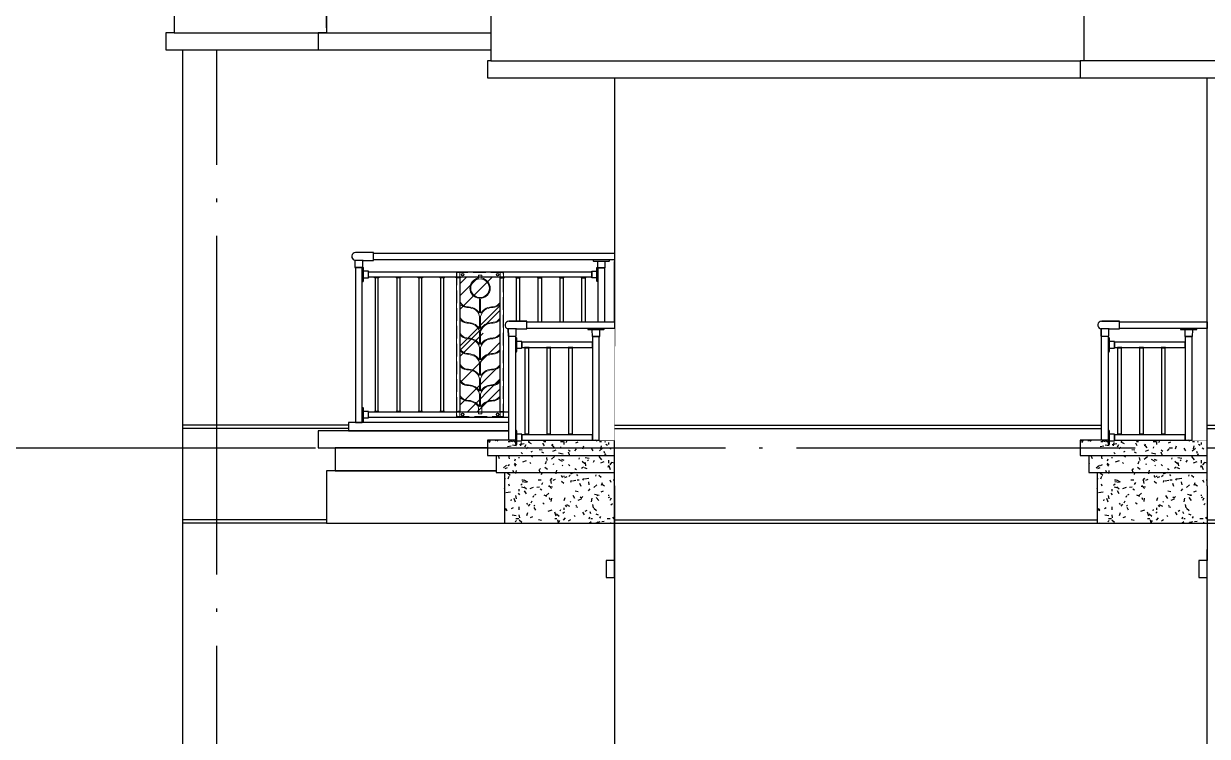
# Model space of a CAD drawing. Extents: x -12446 to 284554, y -295110 to 165007.
# Drawn here: x 126910 to 133899, y -215808 to -211599 of the extents above; entities that cross this region are included whole.
import ezdxf

# ---------------------------------------------------------------- set-up
doc = ezdxf.new("R2010")
doc.units = 0
doc.header["$LTSCALE"] = 1000
doc.linetypes.add('AX-14-E$0$DASH', pattern=[0.35, 0.25, -0.1])
doc.linetypes.add('AX-14-E$0$DOTE', pattern=[2.4200000000000004, 2, -0.2, 0.02, -0.2])
doc.layers.get('0').update_dxf_attribs({"linetype": 'CONTINUOUS'})
doc.layers.get('Defpoints').update_dxf_attribs({"linetype": 'CONTINUOUS'})
for name, color, linetype in [('A-Anno-Note', 241, 'CONTINUOUS'), ('AX-14-comp-tc$0$灰褐色真石漆', 15, 'CONTINUOUS'), ('AX-14-E$0$A-Detl-Medm', 40, 'CONTINUOUS'), ('AX-14-E$0$A-Detl-Patt', 8, 'CONTINUOUS'), ('AX-14-E$0$A-Detl-Thin', 131, 'CONTINUOUS'), ('AX-14-E$0$A-elev-FIXT', 9, 'CONTINUOUS'), ('AX-14-E$0$A-elev-HRAL', 61, 'CONTINUOUS'), ('AX-14-E$0$A-elev-XFINE', 8, 'CONTINUOUS'), ('AX-14-E$0$PUB_HATCH', 8, 'CONTINUOUS'), ('AX-14-E$0$栏杆型材', 82, 'CONTINUOUS'), ('AX-14-E$0$阳台栏杆扶手', 82, 'CONTINUOUS')]:
    doc.layers.add(name, color=color, linetype=linetype)
doc.layers.add('AX-14-E$0$A-Grid', color=222, linetype='AX-14-E$0$DOTE', plot=False)
doc.layers.add('AX-14-E$0$A-Wall-stru', color=4, linetype='CONTINUOUS', lineweight=30)
doc.layers.add('AX-14-E$0$花形线', color=241, linetype='CONTINUOUS', lineweight=15)

# ---------------------------------------------------------------- blocks, each defined once
blk = doc.blocks.new('AX-14-E$0$4080转角立图')
at = {"layer": 'AX-14-E$0$A-elev-FIXT', "linetype": 'Continuous'}
blk.add_line((25.55522843915969, 41.9922859473736), (-24.30321649741381, 41.9922859473736), dxfattribs=at)
blk.add_lwpolyline([(-25.29782274598256, 42.9517344115302, -0.3271392253384975), (-24.22508311690763, 41.53998265002156), (-23.50000002561137, 0), (23.50000002561137, 0), (24.2073870995082, 40.52617865166394, -0.4091108014680134), (25.70715864608064, 42.00000004569301), (85.25000008335337, 42.00000003812602, 0.4142135623730951), (86.75000008707866, 43.50000004190952), (86.75000008707866, 86.50000009016367, 0.4142135623730951), (85.25000008335337, 88.00000009400537), (-18.75000002095476, 88.00000009400537, 0.8651570106099542)], format="xyb", close=True, dxfattribs=at)
blk = doc.blocks.new('AX-14-E$0$32固定座立面')
at = {"layer": 'AX-14-E$0$栏杆型材', "color": 6, "linetype": 'Continuous'}
blk.add_line((-7.000000000029103, -22.48393362967181), (-7.000000000029103, 22.48393362967181), dxfattribs=at)
blk.add_lwpolyline([(-7.000000000029103, -22.48393363013747, 0.4116598905253932), (-9.973820392653579, -19.48404786120226), (-36.00872653194528, -19.25684467663814, -0.411659890479309), (-36.99999999529972, -18.25688275466382), (-36.99999999529972, 18.25688275466382, -0.411659890479309), (-36.00872653194528, 19.25684467663814), (-9.973820392653579, 19.48404786120226, 0.4116598904800121), (-7.000000000029103, 22.48393362967181), (-7.000000000014551, 39.03737757549971, -0.4116598903650479), (-5.017453071239287, 41.03730142168934), (0, 41.08108807232929), (0, -41.08108807232929), (-5.017453071239287, -41.03730142167478, -0.41165989040972), (-7.000000000014551, -39.03737757517956)], format="xyb", close=True, dxfattribs=at)
blk = doc.blocks.new('AX-14-E$0$40固定座立图')
at = {"layer": 'AX-14-E$0$A-elev-HRAL', "color": 6, "linetype": 'Continuous'}
blk.add_line((-26.48393362914794, -7), (26.48393362914794, -6.999999999985447), dxfattribs=at)
blk.add_lwpolyline([(48.03730141787673, -5.017453072752687), (48.08108807106328, 0), (-48.08108807106328, 0), (-48.03730141787673, -5.017453072723583, 0.4116598905572963), (-46.03737757392809, -6.999999999985447), (-26.48393362913339, -7, -0.4116598905270585), (-23.48404786067839, -9.97382039311924), (-23.16957599873422, -46.00872653110127, 0.4116598905130126), (-22.16961407421331, -46.99999999710416), (22.16961407421331, -46.99999999710416, 0.4116598905256279), (23.16957599871967, -46.00872653104306), (23.48404786066385, -9.973820392930064, -0.4116598905116063), (26.48393362913339, -6.999999999985447), (46.03737757392809, -7.000000000014551, 0.4116598905572963)], format="xyb", close=True, dxfattribs=at)
blk = doc.blocks.new('*U292')
at = {"layer": 'AX-14-E$0$A-elev-HRAL', "ltscale": 10}
for points in [[(12.5000000000291, 257.9999999999854, -0.4142135623730951), (13.0000000000291, 257.4999999999854), (13.0000000000291, 255.4999999999854, -0.4142135623730951), (12.5000000000291, 254.9999999999854), (-12.4999999999709, 254.9999999999854, -0.4142135623730951), (-12.9999999999709, 255.4999999999854), (-12.9999999999709, 257.4999999999854, -0.4142135623730951), (-12.4999999999709, 257.9999999999854)], [(12.5000000000291, -258, 0.4142135623730951), (13.0000000000291, -257.5), (13.0000000000291, -255.5, 0.4142135623730951), (12.5000000000291, -255), (-12.4999999999709, -255, 0.4142135623730951), (-12.9999999999709, -255.5), (-12.9999999999709, -257.5, 0.4142135623730951), (-12.4999999999709, -258)]]:
    blk.add_lwpolyline(points, format="xyb", close=True, dxfattribs=at)
blk.add_lwpolyline([(-9.499999999970896, -255), (9.500000000029104, -255), (9.500000000029104, 254.9999999999854), (-9.499999999970896, 254.9999999999854)], close=True, dxfattribs=at)
blk = doc.blocks.new('AX-14-E$0$A$C44E360B9')
blk.add_wipeout([(21.52201051346492, 25.08124288590625), (646.5624737254673, 25.08124288590625), (646.5624737254673, 725.0812428859062), (21.52201051346492, 725.0812428859062)]).dxf.layer = 'AX-14-E$0$A-Detl-Thin'
at = {"layer": 'AX-14-E$0$栏杆型材'}
for points in [[(21.52201051346492, 640.0812428262434), (61.52201051346492, 640.0812428262434), (61.52201051346492, 25.08124288584804), (21.52201051346492, 25.08124288584804)], [(516.5624737252947, 604.9633142991224), (98.52201050880831, 604.9633142991224), (98.52201050880831, 572.9633142991224), (516.5624737252947, 572.9633142991224)], [(516.5624737251783, 57.08124288584804), (98.52201050880831, 57.08124288584804), (98.52201050880831, 25.08124288584804), (516.5624737251783, 25.08124288584804)]]:
    blk.add_lwpolyline(points, close=True, dxfattribs=at)
at = {"layer": 'AX-14-E$0$栏杆型材', "elevation": 0.0002104150417961952}
blk.add_lwpolyline([(556.5624737252947, 638.0812428887584), (516.5624737252947, 638.0812428887584), (516.5624737252947, 25.08124288584804), (556.5624737252947, 25.08124288584804)], close=True, dxfattribs=at)
at = {"layer": 'AX-14-E$0$阳台栏杆扶手'}
blk.add_lwpolyline([(646.5624737254693, 685.0812428859062), (128.2720106005436, 685.081242885848), (128.2720106005436, 725.081242885848), (646.5624737254693, 725.0812428859062)], close=True, dxfattribs=at)
at = {"layer": 'AX-14-E$0$A-elev-HRAL'}
for name, p in [('AX-14-E$0$4080转角立图', (41.52201051346492, 640.0812428262434)), ('AX-14-E$0$40固定座立图', (536.5624737252947, 685.081242885848, 0.0002104149164841726))]:
    blk.add_blockref(name, p, dxfattribs=at)
at = {"layer": 'AX-14-E$0$A-elev-HRAL', "xscale": -1}
for p in [(61.52201051346492, 588.9633142991224), (61.52201051346492, 41.08124288584804)]:
    blk.add_blockref('AX-14-E$0$32固定座立面', p, dxfattribs=at)
at = {"layer": 'AX-14-E$0$A-elev-HRAL', "color": 0, "linetype": 'ByBlock', "lineweight": -2, "extrusion": (0, 0, -1), "zscale": -1}
for p in [(-128.5220105134649, 315.081242885848, -0.0002104150417961952), (-257.5220105134649, 315.081242885848, -0.0002104150417961952), (-386.5220105134649, 315.081242885848, -0.0002104150417961952)]:
    blk.add_blockref('*U292', p, dxfattribs=at)
blk = doc.blocks.new('AX-14-E$0$螺帽01')
at = {"layer": 'AX-14-E$0$A-elev-XFINE', "linetype": 'Continuous'}
blk.add_lwpolyline([(-12.5, -3), (12.5, -3, 0.4142135623274548), (13, -2.500000000058208), (13, -0.5, 0.4142135624073697), (12.5, 0), (-12.5, 0, 0.4142135623954785), (-13, -0.5000000000582077), (-13, -2.500000000058208, 0.4142135623389978)], format="xyb", close=True, dxfattribs=at)
blk = doc.blocks.new('AX-14-E$0$麦穗铁花七')
at = {"layer": 'AX-14-E$0$花形线'}
for p, q in [((0, 0), (18.99999999837019, 0)), ((0, -856), (0, 0)), ((18.99999999837019, 0), (18.99999999837019, -170.711155415338)), ((257.9999999984866, 0), (276.9999999994179, 0)), ((257.9999999984866, -170.7111341095442), (257.9999999984866, 0)), ((276.9999999994179, 0), (276.9999999994179, -856)), ((147.9999999989523, -18), (128.9999999979045, -18)), ((128.9999999979045, -36), (128.9999999979045, -18)), ((147.9999999989523, -18), (147.9999999989523, -36)), ((18.99999999837019, -201.1872820074786), (18.99999999837019, -262.711171469884)), ((135.9999999983702, -159.8090010967571), (135.9999999983702, -239.4770345227444)), ((140.9999999983702, -159.8090049135499), (140.9999999983702, -239.4770383395371)), ((257.9999999984866, -262.7111501253676), (257.9999999984866, -201.1871012544143)), ((135.9999999984866, -331.4770447865594), (135.9999999983702, -265.8547116986592)), ((140.9999999983702, -265.8547229217947), (140.9999999983702, -331.4770411909558)), ((18.99999999837019, -293.1872854810208), (18.99999999837019, -354.7111647126731)), ((257.9999999984866, -354.711130782729), (257.9999999984866, -293.1870986134745)), ((18.99999999837019, -373.907845482463), (18.99999999837019, -446.7111638879869)), ((135.9999999984866, -423.4770315401256), (135.9999999984866, -357.8547183014452)), ((140.9999999983702, -357.8547259452753), (140.9999999983702, -423.4770334486384)), ((257.9999999984866, -446.7111310036853), (257.9999999984866, -373.9078454829287)), ((18.99999999837019, -465.9078454826958), (18.99999999837019, -538.711162801832)), ((135.9999999984866, -515.4770334486384), (135.9999999984866, -449.8547259455081)), ((140.9999999983702, -449.8547335893381), (140.9999999983702, -515.4770320816897)), ((257.9999999984866, -538.7111310788896), (257.9999999984866, -465.9078435169067)), ((18.99999999837019, -557.907845482463), (18.99999999837019, -630.711160156643)), ((135.9999999984866, -607.477033449104), (135.9999999984866, -541.8547183012124)), ((140.9999999983702, -541.8547335893381), (140.9999999983702, -607.4770353569183)), ((257.9999999984866, -630.7111320963595), (257.9999999984866, -557.9078474491835)), ((18.99999999837019, -649.9078474489506), (18.99999999837019, -722.7111475807615)), ((135.9999999984866, -699.4770315401256), (135.9999999984866, -633.8547259452753)), ((140.9999999983702, -633.8547259452753), (140.9999999983702, -699.4770353569183)), ((257.9999999984866, -722.7111363504082), (257.9999999984866, -649.9078454829287)), ((19.00000032118987, -753.1872924522031), (18.99999999837019, -856)), ((135.9999999984866, -791.4770306563005), (135.9999999984866, -725.8547451915219)), ((135.9999999984866, -791.4770326707512), (135.9999999984866, -725.8547451915219)), ((140.9999999983702, -725.854741233401), (140.9999999983702, -791.4770364877768)), ((257.9999999984866, -856.0000000002328), (257.9999999777647, -753.1872924517374)), ((129.0000000004657, -837), (128.9999995982507, -801.9999945529271)), ((147.9999999989523, -837), (129.0000000004657, -837)), ((147.9999999989523, -837), (147.9999983628513, -802.0000003913883)), ((18.99999999837019, -856), (0, -856)), ((276.9999999994179, -856), (257.9999999984866, -856))]:
    blk.add_line(p, q, dxfattribs=at)
blk.add_circle((138.499999997206, -95.24314306257293), 54.99999999978, dxfattribs=at)
for centre, radius, start, end in [((138.499999997206, -95.24314306257293), 59.99999999976, 99.11017015245682, 263.3741904625733), ((138.499999997206, -95.24314306257293), 59.99999999976009, 276.6258060255059, 80.88982984754318), ((28.99992061895318, -170.711155415338), 9.99992062057148, 179.9999551502032, 202.5284883252805), ((25.49999844981357, -201.1872820074786), 6.499998451425752, 48.98171101870844, 180.0000087778603), ((64.99784497800283, -155.7794758775854), 48.97177728634066, 202.52832141155, 264.7737600098847), ((64.99784497800283, -155.7794758775854), 53.68263728631816, 228.9817191078223, 264.9128929945838), ((55.93757898756303, -326.4905961589538), 117.3187729925896, 67.96278900687564, 87.89940200339474), ((55.94803452724591, -326.4064713339903), 121.9451817465887, 67.87781100030634, 87.84333800098148), ((130.9999995819526, -159.809001283953), 5.00000041654, 1.814268998284636e-06, 83.37418591651168), ((146.0000044916524, -159.8090049135499), 5.00000449324, 96.62589790626696, 180), ((221.0519663286395, -326.4064713339903), 121.9451817465887, 92.15666199901852, 112.1221889996937), ((221.062421868206, -326.4905961589538), 117.3187729925896, 92.10059800328618, 112.0372110004021), ((212.0021558778826, -155.7794758775854), 48.97177728632563, 275.2262399968336, 337.4716623274784), ((212.0021558778826, -155.7794758775854), 53.68263728632237, 275.0871070054162, 311.0182802819995), ((251.5000015494879, -201.1872820074786), 6.499998451425752, 359.9999912221397, 131.0182889898809), ((247.9999247504165, -170.7111266891588), 10.00007524804463, 337.4717882479646, 359.9999574847405), ((28.99992061895318, -262.7111537519377), 9.99992062057148, 179.9999551502032, 202.5284883252805), ((64.99784497800283, -247.779474214185), 48.97177728634066, 202.52832141155, 264.7737600098847), ((74.66155586054083, -274.6333636271884), 62.26028161721909, 11.9892397155874, 66.0286990006087), ((74.66155586054083, -274.6333636271884), 66.97114161719942, 30.64552738469729, 66.02869900788912), ((133.9999996210681, -239.4770338968956), 2.000000377318267, 210.6455399846023, 359.9999917557482), ((116.00015786523, -265.8547116986592), 19.99984213317512, 359.9999763211216, 11.98931049959208), ((142.9999995556427, -239.4770383395371), 1.999999557308492, 179.9999903150052, 329.3544905043871), ((160.9999104849994, -265.8547229217947), 19.99991048663023, 168.0107305257201, 180.0000134335947), ((202.3384449953446, -274.6333636271884), 62.26028161718629, 113.9713010066717, 168.0107706737014), ((202.3384449953446, -274.6333636271884), 66.97114161718169, 113.9713010066717, 149.3544757168593), ((212.0021558778826, -247.779474214185), 48.97177728632563, 275.2262399968336, 337.4716623274784), ((247.9999247504165, -262.7111250257585), 10.00007524804463, 337.4717882479646, 359.9999574847405), ((25.49999844981357, -293.1872803440783), 6.499998451425752, 48.98171101870844, 180.0000087778603), ((64.99784497800283, -247.779474214185), 53.68263728631816, 228.9817191078223, 264.9128929945838), ((55.93757898767944, -418.4905944955535), 117.3187729925896, 67.96278900687564, 87.89940200339474), ((55.94803452724591, -418.40646967059), 121.9451817465887, 67.87781100030634, 87.84333800098148), ((74.66155586054083, -366.633361963788), 62.26028161721909, 11.9892397155874, 66.0286990006087), ((74.66155586054083, -366.633361963788), 66.97114161719942, 30.64552738469729, 66.02869900788912), ((133.9999996210681, -331.4770322334953), 2.000000377318267, 210.6455399846023, 359.9999917557482), ((142.9999995557591, -331.4770366761368), 1.999999557308492, 179.9999903150052, 329.3544905043871), ((202.3384449953446, -366.633361963788), 62.26028161718629, 113.9713010066717, 168.0107706737014), ((202.3384449953446, -366.633361963788), 66.97114161718169, 113.9713010066717, 149.3544757168593), ((221.0519663286395, -418.40646967059), 121.9451817465887, 92.15666199901852, 112.1221889996937), ((221.0624218683224, -418.4905944955535), 117.3187729925896, 92.10059800328618, 112.0372110004021), ((212.0021558778826, -247.779474214185), 53.68263728632237, 275.0871070054162, 311.0182802819995), ((251.5000015496043, -293.1872803440783), 6.499998451425752, 359.9999912221397, 131.0182889898809), ((28.99992061895318, -354.7111537519377), 9.99992062057148, 179.9999551502032, 202.5284883252805), ((20.99999995273538, -373.9078454498667), 1.999999954337312, 37.80011585551426, 180.0000009338149), ((64.99784497800283, -339.779474214185), 48.97177728634066, 202.52832141155, 264.7737600098847), ((64.99784497800283, -339.779474214185), 53.68263728631146, 217.8001173893317, 264.9128929945838), ((55.93757898767944, -510.4905944955535), 117.3187729925896, 67.96278900687564, 87.89940200339474), ((55.94803452724591, -510.40646967059), 121.9451817465887, 67.87781100030634, 87.84333800098148), ((74.66155586054083, -458.633361963788), 62.2602816172185, 11.98922958450277, 66.02869900788912), ((74.66155586054083, -458.633361963788), 66.97114161719377, 30.64552808971666, 66.0286990006087), ((116.00015786523, -357.8547100352589), 19.99984213317512, 359.9999763211216, 11.98931049959208), ((160.9999104849994, -357.8547212583944), 19.99991048663023, 168.0107305257201, 180.0000134335947), ((202.3384449953446, -458.633361963788), 62.26028161718337, 113.9713010066717, 168.0107808078137), ((202.3384449953446, -458.633361963788), 66.97114161718247, 113.9713010066717, 149.3544736496994), ((221.0519663286395, -510.40646967059), 121.9451817465887, 92.15666199901852, 112.1221889996937), ((221.0624218683224, -510.4905944955535), 117.3187729925896, 92.10059800328618, 112.0372110004021), ((212.0021558778826, -339.779474214185), 48.97177728632563, 275.2262399968336, 337.4716623274784), ((212.0021558778826, -339.779474214185), 53.68263728631881, 275.0871070054162, 322.1998820658076), ((256.0000005458714, -373.9078450917732), 1.999999452546983, 359.9999887942209, 142.1999005235995), ((247.9999247504165, -354.7111250257585), 10.00007524804463, 337.4717882479646, 359.9999574847405), ((28.99992061895318, -446.7111537519377), 9.99992062057148, 179.9999551502032, 202.5284883252805), ((20.99999995273538, -465.9078454498667), 1.999999954382771, 37.80011585551426, 180.0000009338149), ((64.99784497800283, -431.779474214185), 48.97177728634066, 202.52832141155, 264.7737600098847), ((64.99784497800283, -431.779474214185), 53.68263728631879, 217.8001173893317, 264.9128929945838), ((55.93757898767944, -602.4905944955535), 117.3187729925896, 67.96278900687564, 87.89940200339474), ((55.94803452724591, -602.40646967059), 121.9451817465887, 67.87781100030634, 87.84333800098148), ((133.9999992811354, -423.4770309927408), 2.000000717247605, 210.6455520372097, 359.9999843252495), ((116.0000126780942, -449.8547252812423), 19.99998732036015, 359.9999980923495, 11.9892352526368), ((143.0000005568145, -423.4770330225583), 2.000000558398869, 180.0000121929549, 329.3544549905359), ((161.0000556670129, -449.8547365039121), 20.00005566859294, 168.0108057648156, 179.9999916490265), ((221.0519663286395, -602.40646967059), 121.9451817465887, 92.15666199901852, 112.1221889996937), ((221.0624218683224, -602.4905944955535), 117.3187729925896, 92.10059800328618, 112.0372110004021), ((212.0021558778826, -431.779474214185), 48.97177728632563, 275.2262399968336, 337.4716623274784), ((212.0021558778826, -431.779474214185), 53.68263728631785, 275.0871070054162, 322.1998836556749), ((256.0000014370307, -465.9078424889594), 1.999998561419298, 359.9999705448092, 142.1999321915944), ((247.9999247504165, -446.7111250257585), 10.00007524804463, 337.4717882479646, 359.9999574847405), ((28.99992061895318, -538.7111537519377), 9.99992062057148, 179.9999551502032, 202.5284883252805), ((20.99999995273538, -557.9078454498667), 1.999999954343679, 37.80011585551426, 180.0000009338149), ((64.99784497800283, -523.779474214185), 48.97177728634066, 202.52832141155, 264.7737600098847), ((64.99784497800283, -523.779474214185), 53.6826372863135, 217.7394217313141, 264.9128929945838), ((74.66155586054083, -550.633361963788), 62.26028161721916, 11.9892397155874, 66.0286990006087), ((74.66155586054083, -550.633361963788), 66.97114161718834, 30.64552672786852, 66.0286990006087), ((133.9999999423744, -515.4770334060304), 2.000000056026527, 210.6455285991977, 359.9999987860406), ((116.0001578651136, -541.8547100352589), 19.99984213332742, 359.9999763211216, 11.98931049959208), ((143.000000814558, -515.4770320816897), 2.000000816175488, 180.0000178358651, 329.3544458443715), ((161.0000556738814, -541.8547365046106), 20.00005567548281, 168.0108057648156, 179.9999916490265), ((202.3384449953446, -550.633361963788), 62.26028161718175, 113.9713010066717, 168.0107808078137), ((202.3384449953446, -550.633361963788), 66.97114161718883, 113.9713010066717, 149.3544731255674), ((202.3384449953446, -550.633361963788), 66.97114161718528, 113.9713010066717, 149.3544723301044), ((212.0021558778826, -523.779474214185), 48.97177728632563, 275.2262399968336, 337.4716623274784), ((212.0021558778826, -523.779474214185), 53.68263728631717, 275.0871070054162, 322.1998804661045), ((255.9999996545957, -557.9078476950526), 2.000000343841308, 7.043632581575615e-06, 142.1998688660991), ((247.9999247504165, -538.7111250257585), 10.00007524804463, 337.4717882479646, 359.9999574847405), ((55.93757898767944, -694.4905944955535), 117.3187729925896, 67.96278900687564, 87.89940200339474), ((55.94803452724591, -694.40646967059), 121.9451817465887, 67.87781100030634, 87.84333800098148), ((74.66155586054083, -642.633361963788), 62.26028161721518, 11.98922958450277, 66.02869900788912), ((74.66155586054083, -642.633361963788), 66.97114161718936, 30.64552672786852, 66.0286990006087), ((133.9999999423744, -607.4770334060304), 2.000000056028064, 210.6455285991977, 359.9999987860406), ((142.9999998958083, -607.4770354351494), 1.999999897337604, 179.9999977588442, 329.3544784270468), ((202.3384449953446, -642.633361963788), 62.26028161718352, 113.9713010066717, 168.0107706737014), ((202.3384449953446, -642.633361963788), 66.97114161717674, 113.9713010066717, 149.3544750126236), ((221.0519663286395, -694.40646967059), 121.9451817465887, 92.15666199901852, 112.1221889996937), ((221.0624218683224, -694.4905944955535), 117.3187729925896, 92.10059800328618, 112.0372110004021), ((28.99992061895318, -630.7111537519377), 9.99992062057148, 179.9999551502032, 202.5284883252805), ((21.0000008441275, -649.907848053379), 2.000000845725598, 37.8001475235092, 179.9999826844032), ((64.99784497800283, -615.779474214185), 48.97177728634066, 202.52832141155, 264.7737600098847), ((64.99784497800283, -615.779474214185), 48.97177728633999, 202.52832141155, 264.7737600098847), ((64.99784497800283, -615.779474214185), 53.6826372863171, 217.8001200227063, 264.9128930012645), ((64.99784497800283, -615.779474214185), 53.6826372863156, 220.661554955366, 264.9128929945838), ((55.93757898767944, -786.4905944955535), 117.3187729925896, 67.96278900687564, 87.89940200339474), ((55.94803452724591, -786.40646967059), 121.9451817465887, 67.87781100030634, 87.84333800098148), ((74.66155586054083, -734.633361963788), 62.2602816172191, 11.98920405565542, 66.0286990006087), ((74.66155586054083, -734.633361963788), 66.97114161718707, 33.5140883673936, 66.02869900788912), ((74.66155586054083, -734.633361963788), 66.97114161719884, 30.64552878465425, 66.02869900788912), ((116.0000126805389, -633.8547252810095), 19.99998731784082, 359.9999980923495, 11.9892352526368), ((160.9999104847666, -633.8547212583944), 19.99991048630236, 168.0107305257201, 180.0000134335947), ((202.3384449953446, -734.633361963788), 62.26028161718613, 113.9713010066717, 168.0107909358706), ((202.3384449953446, -734.633361963788), 66.97114161717755, 113.9713010066717, 149.3544751038509), ((202.3384449953446, -734.633361963788), 66.97114161718214, 113.9713010066717, 146.4859096627437), ((221.0519663286395, -786.40646967059), 121.9451817465887, 92.15666199901852, 112.1221889996937), ((221.0624218683224, -786.4905944955535), 117.3187729925896, 92.10059800328618, 112.0372110004021), ((212.0021558778826, -615.779474214185), 48.97177728632563, 275.2262399968336, 339.9297405111478), ((212.0021558778826, -615.779474214185), 48.97177728632563, 275.2262399968336, 337.4716623274784), ((212.0021558778826, -615.779474214185), 53.68263728632092, 275.0871070054162, 322.1998827292423), ((212.0021558778826, -615.779474214185), 53.68263728631741, 275.0871070054162, 319.3384430893524), ((256.0000005458714, -649.9078450917732), 1.999999452543224, 359.9999887942209, 142.1999005235995), ((247.9999247504165, -630.7111250257585), 10.00007524804463, 337.4717882479646, 359.9999574847405), ((28.99997187592089, -722.7111446738709), 9.999971877552907, 179.999984111806, 202.52839555206), ((25.49999844981357, -753.1872914559208), 6.499998451425752, 48.98171101870844, 180.0000087778603), ((64.99784497800283, -707.7794753448106), 48.97177728634332, 202.5283364180262, 264.7737600031664), ((64.99784497800283, -707.7794753448106), 53.68263728630832, 228.9817253492229, 264.9128930012645), ((55.93757898767944, -878.490595626412), 117.3187729925896, 67.96278900687564, 87.89940200339474), ((55.94803452724591, -878.4064708014484), 121.9451817465887, 67.87781100030634, 87.84333800098148), ((74.66155586054083, -826.6333630944137), 66.97114161719243, 30.64552808971666, 66.0286990006087), ((133.9999992812518, -699.4770309929736), 2.000000717230917, 210.6455520487924, 359.9999843252495), ((115.9996471068589, -725.8547636691947), 20.00035289156211, 5.293396606758375e-05, 11.98904582984367), ((142.9999998958083, -699.4770354351494), 1.999999897376712, 179.9999977588442, 329.3544784270468), ((161.0002008653246, -725.8547517508268), 20.00020086689259, 168.0108810035033, 179.9999698777985), ((202.3384449953446, -826.6333630944137), 66.97114161717832, 113.9713010066717, 149.3544750126236), ((221.0519663286395, -878.4064708014484), 121.9451817465887, 92.15666199901852, 112.1221889996937), ((221.0624218683224, -878.490595626412), 117.3187729925896, 92.10059800328618, 112.0372110004021), ((212.0021558778826, -707.7794753448106), 48.97177728632563, 275.2262399968336, 337.4716588511947), ((212.0021558778826, -707.7794753448106), 53.68263728631764, 275.0871069987355, 311.0182740408725), ((251.5000015496043, -753.1872914559208), 6.499998451425752, 359.9999912221397, 131.0182889898809), ((247.9999502144055, -722.711131228134), 10.00004978409319, 337.471742154263, 359.9999718788305), ((74.66155586054083, -826.6333630944137), 62.26028161722146, 35.65450653499575, 66.02869899332832), ((109.0000233292812, -801.9999908928294), 19.99997667117735, 359.9999895145924, 35.65455139086912), ((133.9999992811354, -791.4770321235992), 2.000000717276533, 210.6455520487924, 359.9999843252495), ((133.9999992811354, -791.4770321235992), 2.000000717276533, 210.6455520487924, 359.9999843252495), ((142.9999998956919, -791.4770365660079), 1.999999897328129, 179.9999977588442, 329.3544784270468), ((168.0000024933834, -802.0000003913883), 20.00000249452797, 144.3454889800267, 179.9999988794221), ((202.3384449953446, -826.6333630944137), 62.26028161719142, 113.9713010066717, 144.3454841976421)]:
    blk.add_arc(centre, radius, start, end, dxfattribs=at)
blk = doc.blocks.new('AX-14-E$0$dzfrherhrahewtj')
at = {"layer": 'AX-14-E$0$PUB_HATCH'}
h = blk.add_hatch(dxfattribs=at)
h.set_pattern_fill('AR-RROOF', color=256, scale=180, angle=45, style=0)
h.set_pattern_definition([(45, (42992.22653881763, -206915.0918544501), (193.9735322150937, 517.2627525735832), [3429, -457.2, 1143, -228.6]), (45, (43126.3915652663, -206619.2822178221), (-376.6319417176403, 53.3427213591508), [685.8, -75.43799999999999, 1371.6, -171.45]), (45, (42935.65092525468, -206696.871630708), (732.2500841119789, 948.8538617521667), [1828.8, -320.04, 914.4, -228.6])])
h.paths.add_polyline_path([(125154.5574880044, -257346.411048068), (124915.5574880105, -257346.411048068), (124915.5574880105, -258142.4110480678), (125154.5574880044, -258142.4110480678)])
at = {"layer": 'AX-14-E$0$A-elev-HRAL', "ltscale": 10, "elevation": 2.476851285730121e-06}
for points in [[(124436.8074880035, -257346.4110480678, -0.4142135623730951), (124437.3074880035, -257346.9110480678), (124437.3074880035, -257348.9110480678, -0.4142135623730951), (124436.8074880035, -257349.4110480678), (124411.8074880035, -257349.4110480678, -0.4142135623730951), (124411.3074880035, -257348.9110480678), (124411.3074880035, -257346.9110480678, -0.4142135623730951), (124411.8074880035, -257346.4110480678)], [(124565.8074880035, -257346.4110480678, -0.4142135623730951), (124566.3074880035, -257346.9110480678), (124566.3074880035, -257348.9110480678, -0.4142135623730951), (124565.8074880035, -257349.4110480678), (124540.8074880035, -257349.4110480678, -0.4142135623730951), (124540.3074880035, -257348.9110480678), (124540.3074880035, -257346.9110480678, -0.4142135623730951), (124540.8074880035, -257346.4110480678)], [(124694.8074880035, -257346.4110480678, -0.4142135623730951), (124695.3074880035, -257346.9110480678), (124695.3074880035, -257348.9110480678, -0.4142135623730951), (124694.8074880035, -257349.4110480678), (124669.8074880035, -257349.4110480678, -0.4142135623730951), (124669.3074880035, -257348.9110480678), (124669.3074880035, -257346.9110480678, -0.4142135623730951), (124669.8074880035, -257346.4110480678)], [(124823.8074880035, -257346.4110480678, -0.4142135623730951), (124824.3074880035, -257346.9110480678), (124824.3074880035, -257348.9110480678, -0.4142135623730951), (124823.8074880035, -257349.4110480678), (124798.8074880035, -257349.4110480678, -0.4142135623730951), (124798.3074880035, -257348.9110480678), (124798.3074880035, -257346.9110480678, -0.4142135623730951), (124798.8074880035, -257346.4110480678)], [(125246.307488003, -257346.4110480678, 0.4142135623730951), (125245.807488003, -257346.9110480678), (125245.807488003, -257348.9110480678, 0.4142135623730951), (125246.307488003, -257349.4110480678), (125271.307488003, -257349.4110480678, 0.4142135623730951), (125271.807488003, -257348.9110480678), (125271.807488003, -257346.9110480678, 0.4142135623730951), (125271.307488003, -257346.4110480678)], [(125375.307488003, -257346.4110480678, 0.4142135623730951), (125374.807488003, -257346.9110480678), (125374.807488003, -257348.9110480678, 0.4142135623730951), (125375.307488003, -257349.4110480678), (125400.307488003, -257349.4110480678, 0.4142135623730951), (125400.807488003, -257348.9110480678), (125400.807488003, -257346.9110480678, 0.4142135623730951), (125400.307488003, -257346.4110480678)], [(125504.307488003, -257346.4110480678, 0.4142135623730951), (125503.807488003, -257346.9110480678), (125503.807488003, -257348.9110480678, 0.4142135623730951), (125504.307488003, -257349.4110480678), (125529.307488003, -257349.4110480678, 0.4142135623730951), (125529.807488003, -257348.9110480678), (125529.807488003, -257346.9110480678, 0.4142135623730951), (125529.307488003, -257346.4110480678)], [(125633.307488003, -257346.4110480678, 0.4142135623730951), (125632.807488003, -257346.9110480678), (125632.807488003, -257348.9110480678, 0.4142135623730951), (125633.307488003, -257349.4110480678), (125658.307488003, -257349.4110480678, 0.4142135623730951), (125658.807488003, -257348.9110480678), (125658.807488003, -257346.9110480678, 0.4142135623730951), (125658.307488003, -257346.4110480678)], [(124436.8074880035, -258142.4110480678, 0.4142135623730951), (124437.3074880035, -258141.9110480678), (124437.3074880035, -258139.9110480678, 0.4142135623730951), (124436.8074880035, -258139.4110480678), (124411.8074880035, -258139.4110480678, 0.4142135623730951), (124411.3074880035, -258139.9110480678), (124411.3074880035, -258141.9110480678, 0.4142135623730951), (124411.8074880035, -258142.4110480678)], [(124565.8074880035, -258142.4110480678, 0.4142135623730951), (124566.3074880035, -258141.9110480678), (124566.3074880035, -258139.9110480678, 0.4142135623730951), (124565.8074880035, -258139.4110480678), (124540.8074880035, -258139.4110480678, 0.4142135623730951), (124540.3074880035, -258139.9110480678), (124540.3074880035, -258141.9110480678, 0.4142135623730951), (124540.8074880035, -258142.4110480678)], [(124694.8074880035, -258142.4110480678, 0.4142135623730951), (124695.3074880035, -258141.9110480678), (124695.3074880035, -258139.9110480678, 0.4142135623730951), (124694.8074880035, -258139.4110480678), (124669.8074880035, -258139.4110480678, 0.4142135623730951), (124669.3074880035, -258139.9110480678), (124669.3074880035, -258141.9110480678, 0.4142135623730951), (124669.8074880035, -258142.4110480678)], [(124823.8074880035, -258142.4110480678, 0.4142135623730951), (124824.3074880035, -258141.9110480678), (124824.3074880035, -258139.9110480678, 0.4142135623730951), (124823.8074880035, -258139.4110480678), (124798.8074880035, -258139.4110480678, 0.4142135623730951), (124798.3074880035, -258139.9110480678), (124798.3074880035, -258141.9110480678, 0.4142135623730951), (124798.8074880035, -258142.4110480678)], [(125246.307488003, -258142.4110480678, -0.4142135623730951), (125245.807488003, -258141.9110480678), (125245.807488003, -258139.9110480678, -0.4142135623730951), (125246.307488003, -258139.4110480678), (125271.307488003, -258139.4110480678, -0.4142135623730951), (125271.807488003, -258139.9110480678), (125271.807488003, -258141.9110480678, -0.4142135623730951), (125271.307488003, -258142.4110480678)], [(125375.307488003, -258142.4110480678, -0.4142135623730951), (125374.807488003, -258141.9110480678), (125374.807488003, -258139.9110480678, -0.4142135623730951), (125375.307488003, -258139.4110480678), (125400.307488003, -258139.4110480678, -0.4142135623730951), (125400.807488003, -258139.9110480678), (125400.807488003, -258141.9110480678, -0.4142135623730951), (125400.307488003, -258142.4110480678)], [(125504.307488003, -258142.4110480678, -0.4142135623730951), (125503.807488003, -258141.9110480678), (125503.807488003, -258139.9110480678, -0.4142135623730951), (125504.307488003, -258139.4110480678), (125529.307488003, -258139.4110480678, -0.4142135623730951), (125529.807488003, -258139.9110480678), (125529.807488003, -258141.9110480678, -0.4142135623730951), (125529.307488003, -258142.4110480678)], [(125633.307488003, -258142.4110480678, -0.4142135623730951), (125632.807488003, -258141.9110480678), (125632.807488003, -258139.9110480678, -0.4142135623730951), (125633.307488003, -258139.4110480678), (125658.307488003, -258139.4110480678, -0.4142135623730951), (125658.807488003, -258139.9110480678), (125658.807488003, -258141.9110480678, -0.4142135623730951), (125658.307488003, -258142.4110480678)]]:
    blk.add_lwpolyline(points, format="xyb", close=True, dxfattribs=at)
for points in [[(124414.8074880035, -258139.4110480678), (124433.8074880035, -258139.4110480678), (124433.8074880035, -257349.4110480678), (124414.8074880035, -257349.4110480678)], [(124543.8074880035, -258139.4110480678), (124562.8074880035, -258139.4110480678), (124562.8074880035, -257349.4110480678), (124543.8074880035, -257349.4110480678)], [(124672.8074880035, -258139.4110480678), (124691.8074880035, -258139.4110480678), (124691.8074880035, -257349.4110480678), (124672.8074880035, -257349.4110480678)], [(124801.8074880035, -258139.4110480678), (124820.8074880035, -258139.4110480678), (124820.8074880035, -257349.4110480678), (124801.8074880035, -257349.4110480678)], [(125268.307488003, -258139.4110480678), (125249.307488003, -258139.4110480678), (125249.307488003, -257349.4110480678), (125268.307488003, -257349.4110480678)], [(125397.307488003, -258139.4110480678), (125378.307488003, -258139.4110480678), (125378.307488003, -257349.4110480678), (125397.307488003, -257349.4110480678)], [(125526.307488003, -258139.4110480678), (125507.307488003, -258139.4110480678), (125507.307488003, -257349.4110480678), (125526.307488003, -257349.4110480678)], [(125655.307488003, -258139.4110480678), (125636.307488003, -258139.4110480678), (125636.307488003, -257349.4110480678), (125655.307488003, -257349.4110480678)]]:
    blk.add_lwpolyline(points, close=True, dxfattribs=at)
at = {"layer": 'AX-14-E$0$栏杆型材'}
for points, elevation in [([(124299.057488003, -258204.4110480678), (124339.057488003, -258204.4110480678), (124339.057488003, -257289.4110481276), (124299.057488003, -257289.4110481276)], 2.476851285733862e-06), ([(124376.0574879984, -257314.4110480678), (125694.0574880077, -257314.4110480678), (125694.0574880077, -257346.4110480678), (124376.0574879984, -257346.4110480678)], 2.479785750007866e-06), ([(125771.057488003, -257291.411048065), (125731.057488003, -257291.411048065), (125731.057488003, -258204.4110480678), (125771.057488003, -258204.4110480678)], 0.0001398346891335208), ([(124376.0574879984, -258142.4110480678), (125694.0574880077, -258142.4110480678), (125694.0574880077, -258174.4110480678), (124376.0574879984, -258174.4110480678)], 2.479785750007866e-06)]:
    blk.add_lwpolyline(points, close=True, dxfattribs=dict(at, elevation=elevation))
for centre in [(124931.5574880035, -257331.4110480678, -0.0001373576193179979), (125138.557488003, -257331.4110480678, -0.0001373576193179979), (124931.5574880035, -258157.4110480678, -0.0001373576193179979), (125138.557488003, -258157.4110480678, -0.0001373576193179979)]:
    blk.add_circle(centre, 7, dxfattribs=at)
at = {"layer": 'AX-14-E$0$阳台栏杆扶手', "elevation": -0.0001354521091711663}
blk.add_lwpolyline([(124405.8074880901, -257204.411048068), (125829.2327984533, -257204.411048068), (125829.2327984533, -257244.411048068), (124405.8074880901, -257244.411048068)], close=True, dxfattribs=at)
at = {"layer": 'Defpoints', "linetype": 'AX-14-E$0$DASH', "ltscale": 0.3, "elevation": -0.0001373576193179979}
blk.add_lwpolyline([(125173.557488003, -257319.4110480678), (124896.5574880035, -257319.4110480678), (124896.5574880035, -258169.4110480678), (125173.557488003, -258169.4110480678)], close=True, dxfattribs=at)
at = {"layer": 'Defpoints', "elevation": -0.0001373576193179979}
blk.add_lwpolyline([(125154.5574880044, -257346.411048068), (124915.5574880105, -257346.411048068), (124915.5574880105, -258142.4110480678), (125154.5574880044, -258142.4110480678)], close=True, dxfattribs=at)
for name, p in [('AX-14-E$0$4080转角立图', (124319.057488003, -257289.4110481276, 2.476851285733862e-06)), ('AX-14-E$0$40固定座立图', (125751.057488003, -257244.4110480678)), ('AX-14-E$0$32固定座立面', (125731.057488003, -257330.4110480678)), ('AX-14-E$0$螺帽01', (125164.057488003, -257346.4110480678, -0.0001373576193179979)), ('AX-14-E$0$32固定座立面', (125731.057488003, -258158.4110480678))]:
    blk.add_blockref(name, p)
at = {"xscale": -1}
for name, p in [('AX-14-E$0$32固定座立面', (124339.057488003, -257330.4110480678, 2.476851285733862e-06)), ('AX-14-E$0$麦穗铁花七', (125173.5574880026, -257316.4110480673, -0.0001373605658066818)), ('AX-14-E$0$螺帽01', (124906.0574880012, -257346.4110480678, -0.0001373576193179979)), ('AX-14-E$0$32固定座立面', (124339.057488003, -258158.4110480678, 2.476851285733862e-06))]:
    blk.add_blockref(name, p, dxfattribs=at)
at = {"rotation": 180}
blk.add_blockref('AX-14-E$0$螺帽01', (124906.0574880012, -258142.4110480678, -0.0001373546848537238), dxfattribs=at)
at = {"xscale": -1, "rotation": 180}
blk.add_blockref('AX-14-E$0$螺帽01', (125164.057488003, -258142.4110480678, -0.0001373546848537238), dxfattribs=at)
blk = doc.blocks.new('AX-14-E$0$KAICHANGYANGTAI3')
at = {"layer": 'AX-14-E$0$A-Detl-Thin'}
blk.add_line((201997.0202580151, 144633.9898686382, 3.083825116274863e-09), (201997.0202580151, 146178.9898686412, 3.071800706432471e-09), dxfattribs=at)
at = {"layer": 'AX-14-E$0$A-Detl-Thin', "elevation": 3.083825116274863e-09}
for points in [[(201997.0202580151, 145178.9898686383), (200247.0202580151, 145178.9898686383), (200247.0202580151, 145078.9898686378), (201247.0202580151, 145078.9898686378)], [(201997.0202580151, 145228.9898686383), (200426.8447811685, 145228.9898686383), (200426.8447811685, 145178.9898686383), (201997.0202580151, 145178.9898686383)], [(201247.0202580151, 145078.9898686378), (200347.0202580151, 145078.9898686378), (200347.0202580151, 144943.9898778909), (201297.0202580151, 144943.9898778909)], [(201297.0202580151, 144943.9898778909), (200297.0202580151, 144943.9898778909), (200297.0202580151, 144633.9898686382), (201997.0202580151, 144633.9898686382)]]:
    blk.add_lwpolyline(points, dxfattribs=at)
blk.add_blockref('AX-14-E$0$dzfrherhrahewtj', (76167.78745956186, 403433.4009167061, 0.0001354551929962826))
blk = doc.blocks.new('AX-14-E$0$F5SS6G4S65GG1D65GDR56DG')
at = {"layer": 'AX-14-E$0$A-Detl-Thin'}
for p, q in [((939.9997871210217, 165.0000982371275), (939.9997871210217, 3115.000098237128)), ((3489.999779394944, 9.823718573898077e-05), (3489.999779394944, 1365.00009823736)), ((2939.999779394944, 810.0000982371857), (3489.999779394944, 810.0000982371857)), ((2789.999779394944, 720.000098237244), (3489.999779394944, 720.000098237244)), ((6289.996884464155, 720.000098237244), (6989.996884464155, 720.000098237244)), ((2839.999779394944, 620.000098237244), (3489.999779394944, 620.000098237244)), ((6339.996884464155, 620.000098237244), (6989.996884464155, 620.000098237244)), ((2939.999779394944, 320.0000982373022), (3489.999779394944, 320.0000982373022)), ((6439.996884464155, 320.0000982373022), (6989.996884464155, 320.0000982373022)), ((6989.996884464155, 9.823718573898077e-05), (6989.996884464155, 100.0000982371857))]:
    blk.add_line(p, q, dxfattribs=at)
blk.add_lwpolyline([(3489.999779395061, 3115.000098237128), (3489.999779394944, 1365.00009823736)], dxfattribs=at)
at = {"layer": 'AX-14-E$0$A-elev-HRAL', "ltscale": 10, "elevation": -2.934464274058444e-09}
for points in [[(2931.249774734781, 1397.00009823736, -0.4142135623730951), (2930.749774734781, 1397.50009823736), (2930.749774734781, 1399.50009823736, -0.4142135623730951), (2931.249774734781, 1400.00009823736), (2956.249774734781, 1400.00009823736, -0.4142135623730951), (2956.749774734781, 1399.50009823736), (2956.749774734781, 1397.50009823736, -0.4142135623730951), (2956.249774734781, 1397.00009823736)], [(3060.249774734781, 1397.00009823736, -0.4142135623730951), (3059.749774734781, 1397.50009823736), (3059.749774734781, 1399.50009823736, -0.4142135623730951), (3060.249774734781, 1400.00009823736), (3085.249774734781, 1400.00009823736, -0.4142135623730951), (3085.749774734781, 1399.50009823736), (3085.749774734781, 1397.50009823736, -0.4142135623730951), (3085.249774734781, 1397.00009823736)], [(3189.249774734781, 1397.00009823736, -0.4142135623730951), (3188.749774734781, 1397.50009823736), (3188.749774734781, 1399.50009823736, -0.4142135623730951), (3189.249774734781, 1400.00009823736), (3214.249774734781, 1400.00009823736, -0.4142135623730951), (3214.749774734781, 1399.50009823736), (3214.749774734781, 1397.50009823736, -0.4142135623730951), (3214.249774734781, 1397.00009823736)], [(3318.249774734781, 1397.00009823736, -0.4142135623730951), (3317.749774734781, 1397.50009823736), (3317.749774734781, 1399.50009823736, -0.4142135623730951), (3318.249774734781, 1400.00009823736), (3343.249774734781, 1400.00009823736, -0.4142135623730951), (3343.749774734781, 1399.50009823736), (3343.749774734781, 1397.50009823736, -0.4142135623730951), (3343.249774734781, 1397.00009823736)]]:
    blk.add_lwpolyline(points, format="xyb", close=True, dxfattribs=at)
at = {"layer": 'AX-14-E$0$A-Wall-stru'}
for points in [[(2939.999779394944, 810.0000982371857), (2739.999779394944, 810.0000982371857), (2739.999779394944, 720.000098237244), (2789.999779394944, 720.000098237244), (2789.999779394944, 620.000098237244), (2839.999779394944, 620.000098237244), (2839.999779394944, 320.0000982373022), (2939.999779394944, 320.0000982373022)], [(6989.996884464155, 810.0000982371857), (6239.996884464155, 810.0000982371857), (6239.996884464155, 720.000098237244), (6289.996884464155, 720.000098237244), (6289.996884464155, 620.000098237244), (6339.996884464155, 620.000098237244), (6339.996884464155, 320.0000982373022), (6439.996884464155, 320.0000982373022)], [(3489.999779394944, 540.000098237244), (3489.999779394944, 100.0000982371857), (3439.999779394944, 100.0000982371857), (3439.999779394944, 9.823718573898077e-05), (3489.999779394944, 9.823718573898077e-05)], [(6989.996884464155, 540.000098237244), (6989.996884464155, 100.0000982371857), (6939.996884464155, 100.0000982371857), (6939.996884464155, 9.823718573898077e-05), (6989.996884464155, 9.823718573898077e-05)]]:
    blk.add_lwpolyline(points, dxfattribs=at)
at = {"layer": 'AX-14-E$0$栏杆型材', "color": 6, "linetype": 'Continuous'}
blk.add_line((3408.999774734955, 1365.00009823736, -2.47978575000792e-06), (3408.999774734955, 1403.484031867003, -2.47978575000792e-06), dxfattribs=at)
at = {"layer": 'AX-14-E$0$栏杆型材', "color": 6, "linetype": 'Continuous', "elevation": -2.47978575000792e-06}
blk.add_lwpolyline([(3378.99977473967, 1365.00009823736), (3378.99977473967, 1399.256980992039, -0.411659890479309), (3379.991048203025, 1400.256942913984), (3406.025954342331, 1400.484146098548, 0.4116598904800121), (3408.999774734955, 1403.484031867003), (3408.999774734955, 1420.037475812889, -0.4116598903650479), (3410.982321663701, 1422.03739965905), (3415.999774734955, 1422.08118630969), (3415.999774734955, 1365.00009823736)], format="xyb", dxfattribs=at)
at = {"layer": 'AX-14-E$0$A-Detl-Thin'}
blk.add_blockref('AX-14-E$0$KAICHANGYANGTAI3', (-198507.0204786202, -144313.989770401, -3.083825116274863e-09), dxfattribs=at)
for p in [(2843.437305669475, 784.9188553512795), (6343.434410738686, 784.9188553512795)]:
    blk.add_blockref('AX-14-E$0$A$C44E360B9', p, dxfattribs=at)
blk.add_line((6989.996884464155, 540.000098237244), (6989.996884464155, 3115.000098237302), dxfattribs=at)
blk = doc.blocks.new('AX-14-E$0$A$C5B734FEE')
blk.add_wipeout([(9020.000314321733, 369.76692912068006), (9020.000314314788, 100.00022233467257), (9000.000300603399, 100.00022233462096), (9000.00030060844, 0.00022233594791032374), (5650.000300600701, 0.00022251317000154813), (5650.0003005956605, 100.00022233359209), (5670.000314313994, 100.00022233462096), (5670.000314313994, 369.76120071609853), (5620.055860301326, 369.76692912068006), (5470.000314314024, 1000.0002222673263), (5420.000314313993, 1000.0002222672749), (5420.000314314302, 1100.0002222673368), (5400.000314313991, 1100.0002222673882), (5400.000314313991, 1200.0002222672445), (8750.00031432173, 1200.0002222526348), (8750.000314321318, 1100.0002222673882), (8770.000314321733, 1100.0002222673882), (8770.000314321733, 1000.0002222673777), (8820.000314321764, 1000.0002222673777), (8970.053820469177, 369.76692912068006)]).dxf.layer = 'AX-14-E$0$A-Detl-Medm'
blk.add_wipeout([(1900.000314353416, 1200.000222268983), (1900.000314353121, 1100.000222267436), (1920.0003143541217, 1100.000222267436), (1920.0002907988767, 1000.000234044998), (1970.0003143540916, 1000.0002222673354), (2120.055860341414, 369.7669291206578), (2170.0003143541317, 369.7669291206578), (2170.0003143541317, 100.0002223346014), (2150.0003006357565, 100.000222333583), (2150.0003006357565, 0.00022233594791032374), (5650.000300600739, 0.00022251317932386883), (5650.000300595675, 100.00022233492291), (5670.000314307029, 100.0002223346014), (5671.258981383405, 369.76105635263707), (5620.000314314026, 370.0002222673081), (5470.000314314009, 1000.0002222673354), (5420.000314314013, 1000.0002222672817), (5420.000314314308, 1100.0002222673822), (5400.000314313575, 1100.000222267436), (5400.000314314004, 1200.0002222672144)]).dxf.layer = 'AX-14-E$0$A-Detl-Medm'
at = {"layer": 'AX-14-E$0$A-Detl-Medm'}
for p, q in [((5670.000314313991, 170.0002222673502), (5670.000314307006, 100.00022233458)), ((2170.000314347155, 100.0002223346382), (5650.000300595668, 100.0002223346091)), ((16200.00033795922, 100.0002223346382), (5670.000314307006, 100.00022233458)), ((2150.000300640822, 0.0002223359479103237), (5650.000300600732, 0.0002223359479103237)), ((5650.000300600732, 0.0002223359479103237), (16200.00033795416, 0.0002223359479103237))]:
    blk.add_line(p, q, dxfattribs=at)
for points in [[(5850.000314314049, 1200.000222267234), (5400.000314313991, 1200.000222267234), (5400.000314313584, 1100.000222267437), (5420.000314313991, 1100.000222267379), (5420.000314313991, 1000.00022226735), (5470.000314313991, 1000.00022226735), (5620.05586030132, 369.7669291206694), (5670.000314313991, 369.7669291206694), (5670.000314313991, 170.0002222673502), (5670.000314307064, 100.0002223346382)], [(2170.000314347126, 100.0002223346382), (2150.000300635758, 100.0002223349293), (2150.000300640822, 0.0002223359479103237)], [(5670.000314307006, 100.0002223346382), (5650.000300595668, 100.0002223349293), (5650.000300600732, 0.0002223359479103237)]]:
    blk.add_lwpolyline(points, dxfattribs=at)
blk.add_wipeout([(900.000310210482, 1200.000222268429), (900.000310211637, 1100.0002222675864), (950.0003089614912, 1100.000222268164), (950.0003089614912, 1000.0002340443675), (999.9954127341712, 1000.000234044981), (1150.0003061974621, 535.0002340443431), (1200.0002948706963, 535.0002340443791), (1200.0002402237342, 265.00021237628573), (1150.000270810086, 265.00022249607605), (1150.0002708100499, 165.0002062631272), (2170.000314353616, 165.00020626251353), (2170.000314353616, 369.76692912069916), (2120.0558603414247, 369.76692912069916), (1970.0003143540962, 1000.0002222673572), (1920.0003143541078, 1000.000234044981), (1920.0003143543966, 1100.000222267406), (1900.0003143536578, 1100.000222267442), (1900.0003143534414, 1200.0002222690066)]).dxf.layer = 'AX-14-E$0$A-Detl-Medm'
for p, q in [((1599.796068016265, 165.0002062625135), (2170.000314353616, 165.0002062625135)), ((2170.000314354111, 170.0002222673502), (2170.000314347126, 100.00022233458))]:
    blk.add_line(p, q, dxfattribs=at)
blk.add_lwpolyline([(2350.000314354169, 1200.000222267234), (1900.000314354111, 1200.000222267234), (1900.000314353674, 1100.000222267437), (1920.000314354111, 1100.000222267379), (1920.000314354111, 1000.00022226735), (1970.000314354111, 1000.00022226735), (2120.05586034141, 369.7669291206985), (2170.000314354111, 369.7669291206694), (2170.000314354111, 170.0002222673502), (2170.000314347155, 100.0002223346382)], dxfattribs=at)
blk.add_wipeout([(0.0002862615801859647, 1200.0002222672335), (0.000286261614292016, 1100.0002222681749), (50.00028224846426, 1100.0002222681749), (50.00028224846426, 1000.0002340449812), (101.23423412393822, 1000.0002340449812), (251.23423412395857, 535.0002340449623), (300.00028254784695, 535.0002347748318), (300.00028254784695, 265.00020225714377), (250.0002781903487, 265.0002042598852), (250.0002741848998, 165.0002062631247), (1150.0002708100917, 165.0002062631247), (1150.0002708100917, 265.00020225710966), (1200.000302171807, 265.000212376273), (1200.0003165809321, 535.0002344275299), (1150.0002990570651, 535.0002340443484), (1000.0003061974537, 1000.0002340443673), (950.0002964716971, 1000.0002402892535), (950.0003089614696, 1100.0002222681749), (900.0003102105288, 1100.000222267595), (900.0003102102901, 1200.0002222666537)]).dxf.layer = 'AX-14-E$0$A-Detl-Medm'
for p, q in [((300.0002865887946, 265.000202257128), (2170.000314354111, 265.0002022570407)), ((250.0002741849166, 165.0002062631247), (1599.796068016265, 165.0002062631247))]:
    blk.add_line(p, q, dxfattribs=at)
for points in [[(50.00028224848211, 1100.000222268165), (50.00028224848211, 1000.000234044972), (101.2342341239564, 1000.000234044972), (251.2342341239564, 535.0002340449719), (300.0002825478441, 535.0002340449719), (300.0002865887946, 265.000202257128)], [(950.0003089614911, 1100.000222267583), (950.0002964716987, 1000.000237095926), (1000.000296471699, 1000.000234427513), (1150.0002980727, 535.0002370958973), (1200.000294870697, 535.0002344275417), (1200.0003021718, 265.0002123762679)], [(300.0002865887946, 265.000202257128), (250.0002781903604, 265.0002022570989), (250.0002741849166, 165.0002062631247)], [(1200.0003021718, 265.0002123762679), (1150.000274415012, 265.0002224960772), (1150.000270810095, 165.0002062624844)]]:
    blk.add_lwpolyline(points, dxfattribs=at)
at = {"layer": 'AX-14-E$0$A-Detl-Medm', "color": 4, "linetype": 'Continuous'}
blk.add_lwpolyline([(1200.000305839785, 295.0002042595588), (1200.000306197471, 535.0002340443607), (1150.000306197471, 535.0002340443607), (1000.000306197471, 1000.000234044361), (950.0003061974712, 1000.000234044361), (950.0003061974712, 1070.000224958698)], dxfattribs=at)
blk = doc.blocks.new('AX-14-E$0$weyhweaqwtyewhewg')
at = {"layer": 'AX-14-E$0$A-Detl-Patt'}
for p, q in [((218077.6176736153, 194884.7129204359), (217097.7931547314, 194884.7129188619)), ((218077.6176736153, 194864.7129204359), (217097.7931547437, 194864.7129188619)), ((219647.793150462, 194884.7129204359), (222522.7497923192, 194884.7129204359)), ((219647.793150462, 194864.7129204359), (222522.7497923192, 194864.7129204359)), ((223147.7902555312, 194884.7129204359), (232147.7931507562, 194884.7129204359)), ((223147.7902555312, 194864.7129204359), (232147.7931507562, 194864.7129204359)), ((217947.793150462, 194324.7129204359), (217097.7931581881, 194324.7129204359)), ((217947.793150462, 194304.712920436), (217097.7931581881, 194304.712920436)), ((219647.793150462, 194324.7129204359), (222497.7902555312, 194324.7129204359)), ((219647.793150462, 194304.7129204359), (222497.7902555312, 194304.7129204359)), ((223147.7902555312, 194324.7129204359), (232147.7931507562, 194324.7129204359)), ((223147.7902555312, 194304.7129204359), (232147.7931507562, 194304.7129204359))]:
    blk.add_line(p, q, dxfattribs=at)
blk = doc.blocks.new('AX-14-comp-tc')
at = {"layer": 'AX-14-comp-tc$0$灰褐色真石漆'}
h = blk.add_hatch(dxfattribs=at)
h.set_pattern_fill('离散材料', color=256, scale=50)
h.set_pattern_definition([(0, (-92685.74306531563, -441610.2384226674), (132, 228), [12, -201, 9, -87, 18, -213]), (10, (-92742.74306531563, -441487.2384226674), (80.67613670150445, 285.3442849732936), [20.99999999999959, -50.99999999999919, 26.99999999999959, -158.9999999999968, 14.9999999999998, -197.9999999999968]), (20, (-92772.74306531563, -441583.2384226674), (133.4709535592092, 220.9762533757766), [24, -165, 21, -123, 15, -96]), (29.99999999999999, (-92685.74306531563, -441601.2384226674), (-21.96925639128059, 254.0518682742054), [15, -99, 12, -147, 9, -195]), (40, (-92769.74306531563, -441535.2384226674), (33.83591731976973, 216.3703554074118), [11.9999999999998, -131.9999999999968, 8.999999999999797, -83.99999999999838, 23.99999999999959, -152.9999999999968]), (49.99999999999999, (-92724.74306531563, -441643.2384226674), (-80.24786473477874, 235.733494025581), [6, -111, 15, -183, 18, -93]), (59.99999999999999, (-92715.74306531563, -441622.2384226674), (-99.47302994931883, 223.7076581449592), [15, -123, 6, -144, 12, -111]), (70, (-92748.74306531563, -441658.2384226674), (-109.8922702303704, 215.5868477983183), [8.999999999999797, -56.99999999999918, 17.99999999999959, -95.99999999999838, 11.9999999999998, -131.9999999999968]), (80, (-92733.74306531563, -441481.2384226674), (-208.5653438188234, 164.7194504535999), [20.99999999999959, -131.9999999999968, 8.999999999999797, -155.9999999999968, 17.99999999999959, -146.9999999999968]), (90, (-92715.74306531563, -441610.2384226674), (-264, 111), [18, -93, 12, -183, 6, -186]), (99.99999999999993, (-92763.74306531563, -441517.2384226674), (-247.9714589557226, 145.145291151213), [20.99999999999999, -117, 17.99999999999999, -95.99999999999997, 20.99999999999999, -218.9999999999999]), (110, (-92784.74306531563, -441688.2384226674), (-240.4403417043912, 81.69113832647703), [24, -78, 12, -159, 18, -174]), (120, (-92865.74306531563, -441652.2384226674), (-286.6499444855586, 28.49226783578576), [14.9999999999998, -200.9999999999967, 17.99999999999959, -92.99999999999838, 20.99999999999959, -122.9999999999984]), (130, (-92799.74306531563, -441718.2384226674), (-279.1077671106385, 71.26608126250224), [9, -66, 12, -129, 24, -168]), (140, (-92889.74306531563, -441478.2384226674), (-220.5968515658284, -34.20568782006698), [18, -108, 21, -93, 12, -126]), (150, (-92640.74306531563, -441736.2384226674), (-204.8249722427793, -120.7672585833788), [12, -84, 24, -186, 21, -171]), (160, (-92838.74306531563, -441568.2384226674), (-237.9010738302391, -162.4286891851902), [17.99999999999959, -125.9999999999984, 14.9999999999998, -113.9999999999984, 11.9999999999998, -182.9999999999968]), (170, (-92820.74306531563, -441640.2384226674), (-215.6440470452878, -169.1231651014422), [26.99999999999959, -98.99999999999838, 17.99999999999959, -134.9999999999968, 23.99999999999959, -131.9999999999968])])
edge = h.paths.add_edge_path()
edge.add_line((130246.0471902156, -220481.8821237345), (129496.0470062985, -220481.8821237345))
edge.add_line((129496.0470062985, -220481.8821237345), (129496.0470062985, -220571.8821237345))
edge.add_line((129496.0470062985, -220571.8821237345), (129546.0470062985, -220571.8821237345))
edge.add_line((129546.0470062985, -220571.8821237345), (129546.0471902156, -220671.8821237345))
edge.add_line((129546.0471902156, -220671.8821237345), (129596.0471902156, -220671.8821237345))
edge.add_line((129596.0471902156, -220671.8821237345), (129596.0470062992, -220971.8821237345))
edge.add_line((129596.0470062992, -220971.8821237345), (130246.0471902156, -220971.8821237345))
edge.add_line((130246.0471902156, -220971.8821237345), (130246.0471902156, -220456.8821237345))
h = blk.add_hatch(dxfattribs=at)
h.set_pattern_fill('离散材料', color=256, scale=50)
h.set_pattern_definition([(0, (-89185.74596024642, -441610.2382848318), (132, 228), [12, -201, 9, -87, 18, -213]), (10, (-89242.74596024642, -441487.2382848318), (80.67613670150445, 285.3442849732936), [20.99999999999959, -50.99999999999918, 26.99999999999959, -158.9999999999967, 14.9999999999998, -197.9999999999967]), (20, (-89272.74596024642, -441583.2382848318), (133.4709535592092, 220.9762533757766), [24, -165, 21, -123, 15, -96]), (29.99999999999999, (-89185.74596024642, -441601.2382848318), (-21.96925639128059, 254.0518682742054), [15, -99, 12, -147, 9, -195]), (40, (-89269.74596024642, -441535.2382848318), (33.83591731976973, 216.3703554074118), [11.9999999999998, -131.9999999999967, 8.999999999999796, -83.99999999999837, 23.99999999999959, -152.9999999999967]), (49.99999999999999, (-89224.74596024642, -441643.2382848318), (-80.24786473477874, 235.733494025581), [6, -111, 15, -183, 18, -93]), (59.99999999999999, (-89215.74596024642, -441622.2382848318), (-99.47302994931883, 223.7076581449592), [15, -123, 6, -144, 12, -111]), (70, (-89248.74596024642, -441658.2382848318), (-109.8922702303704, 215.5868477983183), [8.999999999999796, -56.99999999999918, 17.99999999999959, -95.99999999999837, 11.9999999999998, -131.9999999999967]), (80, (-89233.74596024642, -441481.2382848318), (-208.5653438188234, 164.7194504535999), [20.99999999999959, -131.9999999999967, 8.999999999999796, -155.9999999999967, 17.99999999999959, -146.9999999999967]), (90, (-89215.74596024642, -441610.2382848318), (-264, 111), [18, -93, 12, -183, 6, -186]), (99.99999999999993, (-89263.74596024642, -441517.2382848318), (-247.9714589557226, 145.145291151213), [20.99999999999999, -117, 17.99999999999999, -95.99999999999997, 20.99999999999999, -218.9999999999999]), (110, (-89284.74596024642, -441688.2382848318), (-240.4403417043912, 81.69113832647703), [24, -78, 12, -159, 18, -174]), (120, (-89365.74596024642, -441652.2382848318), (-286.6499444855586, 28.49226783578576), [14.9999999999998, -200.9999999999967, 17.99999999999959, -92.99999999999837, 20.99999999999959, -122.9999999999984]), (130, (-89299.74596024642, -441718.2382848318), (-279.1077671106385, 71.26608126250224), [9, -66, 12, -129, 24, -168]), (140, (-89389.74596024642, -441478.2382848318), (-220.5968515658284, -34.20568782006698), [18, -108, 21, -93, 12, -126]), (150, (-89140.74596024642, -441736.2382848318), (-204.8249722427793, -120.7672585833788), [12, -84, 24, -186, 21, -171]), (160, (-89338.74596024642, -441568.2382848318), (-237.9010738302391, -162.4286891851902), [17.99999999999959, -125.9999999999984, 14.9999999999998, -113.9999999999984, 11.9999999999998, -182.9999999999967]), (170, (-89320.74596024642, -441640.2382848318), (-215.6440470452878, -169.1231651014422), [26.99999999999959, -98.99999999999837, 17.99999999999959, -134.9999999999967, 23.99999999999959, -131.9999999999967])])
edge = h.paths.add_edge_path()
edge.add_line((133746.0442952848, -220481.8819858989), (132996.0441113677, -220481.8819858989))
edge.add_line((132996.0441113677, -220481.8819858989), (132996.0441113677, -220571.8819858989))
edge.add_line((132996.0441113677, -220571.8819858989), (133046.0441113677, -220571.8819858989))
edge.add_line((133046.0441113677, -220571.8819858989), (133046.0442952848, -220671.8819858989))
edge.add_line((133046.0442952848, -220671.8819858989), (133096.0442952848, -220671.8819858989))
edge.add_line((133096.0442952848, -220671.8819858989), (133096.0441113684, -220971.8819858989))
edge.add_line((133096.0441113684, -220971.8819858989), (133746.0442952848, -220971.8819858989))
edge.add_line((133746.0442952848, -220971.8819858989), (133746.0442952848, -220456.8819858989))
blk = doc.blocks.new('AX-14-E$0$A$C08C0733F')
at = {"layer": 'AX-14-E$0$A-Detl-Thin'}
for p, q in [((0.000170612838701345, 164.9998659531702), (0.000170612838701345, 3114.99986595317)), ((6049.997267955972, -0.00013384033809416), (6049.997267955972, 3114.999865953345)), ((2550.000162886761, -0.0001340467715635896), (2550.000162886761, 1364.999865953403))]:
    blk.add_line(p, q, dxfattribs=at)
blk = doc.blocks.new('AX-14-E')
at = {"layer": 'AX-14-E$0$A-Grid'}
blk.add_line((128048.8859514226, -198332.7834136419), (128048.8859514221, -263855.5905829515), dxfattribs=at)
at = {"layer": 'AX-14-E$0$A-Detl-Thin'}
blk.add_blockref('AX-14-E$0$F5SS6G4S65GG1D65GDR56DG', (126908.8861684951, -214869.4112841407), dxfattribs=at)
at = {"layer": 'AX-14-E$0$A-Grid'}
blk.add_line((124213.0306744918, -214104.4110480678), (148928.7002694174, -214104.4110480678), dxfattribs=at)
blk.add_blockref('AX-14-E$0$A$C08C0733F', (127848.8857850033, -211919.4110518568))
at = {"layer": 'AX-14-E$0$A-Detl-Thin', "color": 6}
blk.add_blockref('AX-14-E$0$weyhweaqwtyewhewg', (-89248.90720257194, -408854.1239685037), dxfattribs=at)
at = {"layer": 'AX-14-E$0$A-Detl-Thin'}
for name, p in [('AX-14-E$0$A$C5B734FEE', (127498.9347843932, -211919.4114081707)), ('AX-14-E$0$F5SS6G4S65GG1D65GDR56DG', (126908.8861684951, -217819.4112841423))]:
    blk.add_blockref(name, p, dxfattribs=at)
blk.add_blockref('AX-14-comp-tc', (152.8371209149773, 6422.471660038165), dxfattribs=at)

msp = doc.modelspace()

# ---------------------------------------------------------------- block references
at = {"layer": 'A-Anno-Note'}
msp.add_blockref('AX-14-E', (0, 0), dxfattribs=at)

doc.saveas('drawing.dxf')
